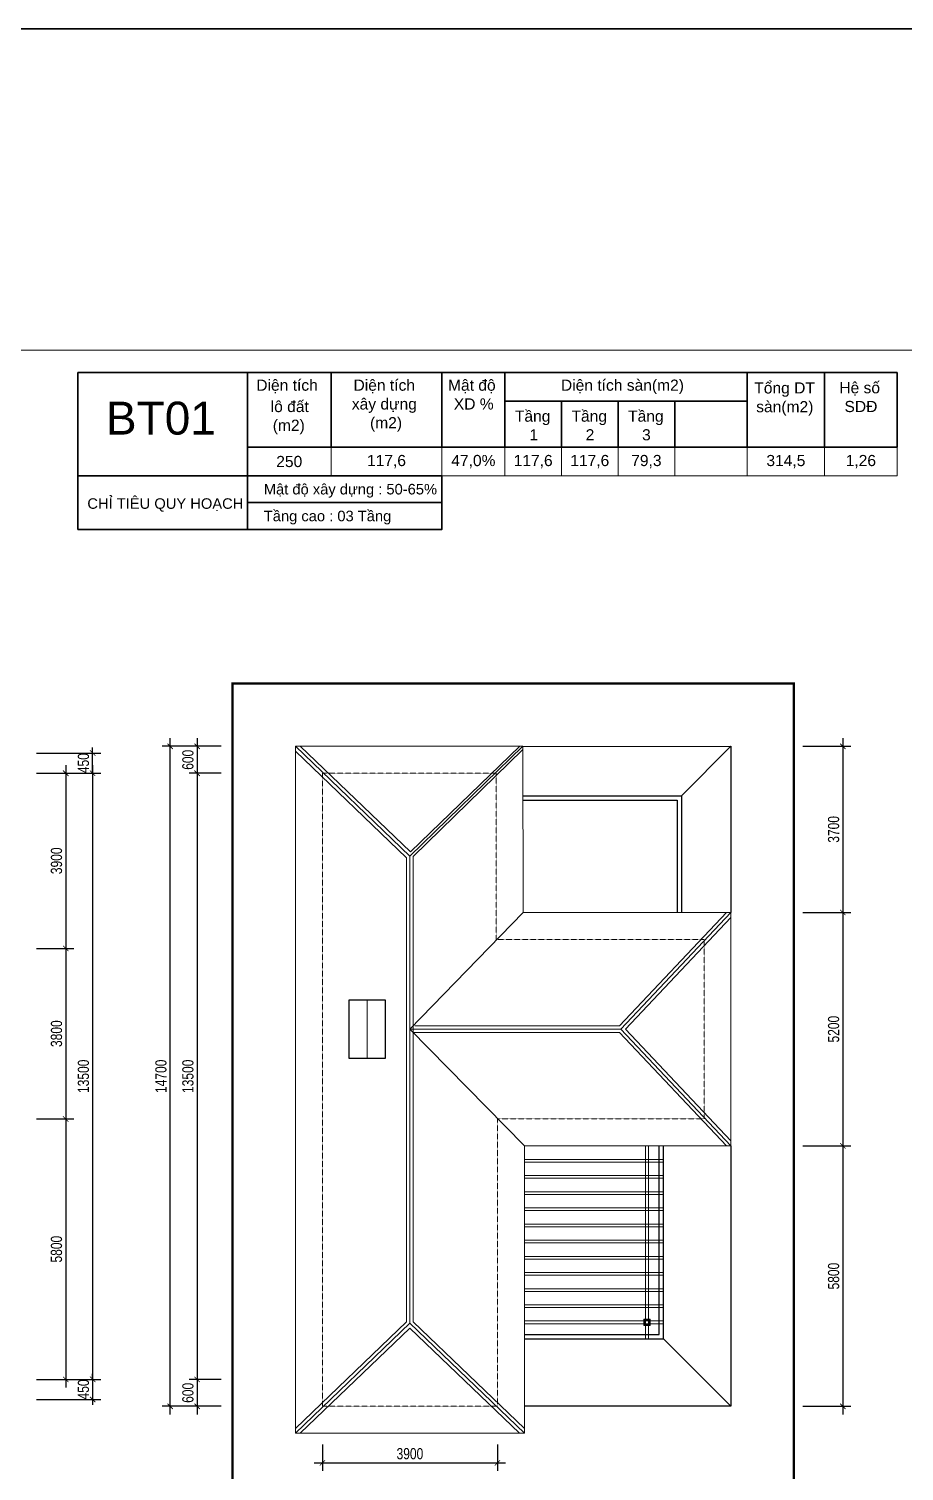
# Model space of a CAD drawing. Header units: millimetres. Extents: x 33748 to 451939, y -263262 to 62681.
# Drawn here: x 254251 to 273743, y 30556 to 62681 of the extents above; entities that cross this region are included whole.
import ezdxf
from ezdxf.enums import TextEntityAlignment as Align
from ezdxf.xclip import XClip

# ---------------------------------------------------------------- set-up
doc = ezdxf.new("R2010")
doc.units = ezdxf.units.MM
doc.header["$PDMODE"] = 98
doc.linetypes.add('CENTER', pattern=[50.8, 31.75, -6.35, 6.35, -6.35])
doc.linetypes.add('HIDDEN', pattern=[0.375, 0.25, -0.125])
doc.layers.get('Defpoints').update_dxf_attribs({"color": 202, "lineweight": 13})
for name, color, linetype, lineweight in [('-CENTER', 143, 'CENTER', 13), ('-CONCRETE', 1, 'Continuous', 35), ('-FURNITURE', 46, 'Continuous', 9), ('-HIDE', 3, 'HIDDEN', 13), ('-LINE1', 7, 'Continuous', 18), ('-RANH GIOI KHU DAT', 12, 'CENTER', 18), ('-TEXT', 7, 'Continuous', 15), ('-WALL', 4, 'Continuous', 35)]:
    doc.layers.add(name, color=color, linetype=linetype, lineweight=lineweight)
for name, color, linetype in [('-HATCH CONCRETE', 54, 'Continuous'), ('12. NET DIM', 9, 'Continuous'), ('13. NET HATCH', 252, 'Continuous')]:
    doc.layers.add(name, color=color, linetype=linetype)
doc.styles.add('1', font='arial.ttf')
doc.styles.add('AVANH', font='', dxfattribs={"width": 0.8})
doc.styles.get("Standard").update_dxf_attribs({"font": 'arial.ttf'})
doc.styles.get('AVANH').set_extended_font_data('.VnAvantH')
doc.dimstyles.new('C_100A3', dxfattribs={"dimscale": 100, "dimtxt": 2.5, "dimasz": 1.2, "dimexe": 1.8, "dimexo": 0, "dimgap": 0.75, "dimtad": 1, "dimdec": 0, "dimzin": 0, "dimdsep": 46, "dimtxsty": 'AVANH', "dimblk": 'ARCHTICK', "dimcen": 0, "dimdle": 1.8, "dimclrd": 256, "dimclre": 256, "dimclrt": 7, "dimadec": 0, "dimazin": 0, "dimtfac": 0.0001, "dimtdec": 0, "dimtix": 1, "dimtmove": 2, "dimatfit": 3, "dimldrblk": 'ARCHTICK', "dimfxl": 1.8, "dimtolj": 1, "dimtzin": 0, "dimarcsym": 0})

# ---------------------------------------------------------------- blocks, each defined once
blk = doc.blocks.new('A$C37A47670')
at = {"layer": '-WALL'}
for p, q in [((0, 1905), (16565, 1905)), ((0, 1905), (0, 0)), ((2134, 1905), (2134, 0)), ((4959, 1905), (4959, 0)), ((6565, 1905), (6565, 0)), ((12744, 1905), (12744, 0)), ((14715, 1905), (14715, 0)), ((16565, 1905), (16565, 0)), ((6565, 1180), (12744, 1180)), ((8008, 1180), (8008, 0)), ((9451, 1180), (9451, 0)), ((10894, 1180), (10894, 0)), ((0, 0), (16565, 0))]:
    blk.add_line(p, q, dxfattribs=at)
for s, height, p in [('Diện tích', 284.5, (227, 1443)), ('Diện tích', 284.5, (2706, 1443)), ('Mật độ', 284.5, (5115, 1443)), ('Diện tích sàn(m2)', 284.48, (7994, 1443)), ('Tổng DT', 284.5, (12923, 1373)), ('Hệ số', 284.5, (15091, 1378)), (' lô đất', 284.5, (484, 899)), ('xây dựng', 284.5, (2663, 964)), ('XD %%%', 284.5, (5263, 964)), ('sàn(m2)', 284.5, (12973, 894)), ('SDĐ', 284.5, (15223, 899)), ('(m2)', 284.5, (3127, 485)), ('Tầng', 284.5, (6820, 653)), ('Tầng', 284.5, (8263, 653)), ('Tầng', 284.5, (9706, 653)), ('(m2)', 284.5, (647, 420)), ('1', 284, (7192, 178)), ('2', 284, (8624, 178)), ('3', 284, (10063, 178))]:
    blk.add_text(s, height=height, dxfattribs=at).set_placement(p)
blk = doc.blocks.new('A$Cc865fbe0')
at = {"layer": '-WALL'}
for points in [[(0, 0), (3775, 0), (3775, 1194), (0, 1194)], [(3775, 597), (8107, 597), (8107, 1194), (3775, 1194)], [(3775, 0), (8107, 0), (8107, 597), (3775, 597)]]:
    blk.add_lwpolyline(points, close=True, dxfattribs=at)
for s, p in [('Mật độ xây dựng : 50-65%%%', (4141, 778)), ('CHỈ TIÊU QUY HOẠCH', (212, 458)), ('Tầng cao : 03 Tầng', (4141, 181))]:
    blk.add_text(s, height=234.37, dxfattribs=at).set_placement(p)
blk = doc.blocks.new('_ARCHTICK')
at = {"const_width": 0.15}
blk.add_lwpolyline([(-0.5, -0.5), (0.5, 0.5)], dxfattribs=at)
blk = doc.blocks.new('*D748')
at = {"layer": '12. NET DIM', "lineweight": -2, "transparency": 16777216}
for p, q in [((255072, 46281), (255072, 42021)), ((254424, 46101), (255252, 46101)), ((254424, 42201), (255252, 42201))]:
    blk.add_line(p, q, dxfattribs=at)
at = {"layer": 'Defpoints', "color": 0, "transparency": 16777216}
for p in [(254424, 46101), (254424, 42201), (255072, 42201)]:
    blk.add_point(p, dxfattribs=at)
at = {"layer": '12. NET DIM', "lineweight": -2, "transparency": 16777216, "xscale": 120, "yscale": 120, "zscale": 120}
for p, rotation in [((255072, 46101), 90), ((255072, 42201), 270)]:
    blk.add_blockref('_ARCHTICK', p, dxfattribs=dict(at, rotation=rotation))
at = {"layer": '12. NET DIM', "color": 7, "transparency": 16777216, "insert": (254867, 44151), "char_height": 250, "attachment_point": 5, "rotation": 90, "style": 'AVANH'}
blk.add_mtext('\\A1;3900', dxfattribs=at)
blk = doc.blocks.new('*D749')
at = {"layer": '12. NET DIM', "lineweight": -2, "transparency": 16777216}
for p, q in [((254424, 42201), (255252, 42201)), ((255072, 42381), (255072, 38221)), ((254424, 38401), (255252, 38401))]:
    blk.add_line(p, q, dxfattribs=at)
at = {"layer": 'Defpoints', "color": 0, "transparency": 16777216}
for p in [(254424, 42201), (254424, 38401), (255072, 38401)]:
    blk.add_point(p, dxfattribs=at)
at = {"layer": '12. NET DIM', "lineweight": -2, "transparency": 16777216, "xscale": 120, "yscale": 120, "zscale": 120}
for p, rotation in [((255072, 42201), 90), ((255072, 38401), 270)]:
    blk.add_blockref('_ARCHTICK', p, dxfattribs=dict(at, rotation=rotation))
at = {"layer": '12. NET DIM', "color": 7, "transparency": 16777216, "insert": (254867, 40301), "char_height": 250, "attachment_point": 5, "rotation": 90, "style": 'AVANH'}
blk.add_mtext('\\A1;3800', dxfattribs=at)
blk = doc.blocks.new('*D750')
at = {"layer": '12. NET DIM', "lineweight": -2, "transparency": 16777216}
for p, q in [((255072, 38581), (255072, 32421)), ((254424, 38401), (255252, 38401)), ((254424, 32601), (255252, 32601))]:
    blk.add_line(p, q, dxfattribs=at)
at = {"layer": 'Defpoints', "color": 0, "transparency": 16777216}
for p in [(254424, 38401), (254424, 32601), (255072, 32601)]:
    blk.add_point(p, dxfattribs=at)
at = {"layer": '12. NET DIM', "lineweight": -2, "transparency": 16777216, "xscale": 120, "yscale": 120, "zscale": 120}
for p, rotation in [((255072, 38401), 90), ((255072, 32601), 270)]:
    blk.add_blockref('_ARCHTICK', p, dxfattribs=dict(at, rotation=rotation))
at = {"layer": '12. NET DIM', "color": 7, "transparency": 16777216, "insert": (254867, 35501), "char_height": 250, "attachment_point": 5, "rotation": 90, "style": 'AVANH'}
blk.add_mtext('\\A1;5800', dxfattribs=at)
blk = doc.blocks.new('*D751')
at = {"layer": '12. NET DIM', "lineweight": -2, "transparency": 16777216}
for p, q in [((255672, 46281), (255672, 32421)), ((254424, 46101), (255852, 46101)), ((254424, 32601), (255852, 32601))]:
    blk.add_line(p, q, dxfattribs=at)
at = {"layer": 'Defpoints', "color": 0, "transparency": 16777216}
for p in [(254424, 46101), (254424, 32601), (255672, 32601)]:
    blk.add_point(p, dxfattribs=at)
at = {"layer": '12. NET DIM', "lineweight": -2, "transparency": 16777216, "xscale": 120, "yscale": 120, "zscale": 120}
for p, rotation in [((255672, 46101), 90), ((255672, 32601), 270)]:
    blk.add_blockref('_ARCHTICK', p, dxfattribs=dict(at, rotation=rotation))
at = {"layer": '12. NET DIM', "color": 7, "transparency": 16777216, "insert": (255467, 39351), "char_height": 250, "attachment_point": 5, "rotation": 90, "style": 'AVANH'}
blk.add_mtext('\\A1;13500', dxfattribs=at)
blk = doc.blocks.new('*T258')
at = {"layer": '-LINE1', "linetype": 'ByBlock', "lineweight": -2, "transparency": 16777216}
for p, q in [((0, 0), (176.96, 0)), ((0, 0), (0, -25.17)), ((16.05, 0), (16.05, -25.17)), ((34.58, 0), (34.58, -25.17)), ((59.1, 0), (59.1, -25.17)), ((73.04, 0), (73.04, -25.17)), ((85.57, 0), (85.57, -25.17)), ((98.09, 0), (98.09, -25.17)), ((110.62, 0), (110.62, -25.17)), ((126.68, 0), (126.68, -25.17)), ((143.79, 0), (143.79, -25.17)), ((159.84, 0), (159.84, -25.17)), ((176.96, 0), (176.96, -25.17)), ((0, -6.29), (176.96, -6.29)), ((0, -12.59), (176.96, -12.59)), ((0, -18.88), (176.96, -18.88)), ((0, -25.17), (176.96, -25.17))]:
    blk.add_line(p, q, dxfattribs=at)
at = {"layer": '-LINE1', "color": 0, "transparency": 16777216, "char_height": 2.4694}
for s, insert, width, attachment_point in [('{\\fArial|b1|i0|c0;M1 BT', (1.5, -4.79), 13.055, 7), ('{\\fArial|b0|i0|c0;250', (25.32, -3.15), 15.5244, 5), ('{\\fArial|b0|i0|c0;117,6', (46.84, -3.15), 21.5217, 5), ('{\\fArial|b0|i0|c0;47,0%', (66.07, -3.15), 10.9383, 5), ('{\\fArial|b0|i0|c0;117,6', (79.3, -3.15), 9.5272, 5), ('{\\fArial|b0|i0|c0;117,6', (91.83, -3.15), 9.5272, 5), ('{\\fArial|b0|i0|c0;79,3', (104.36, -3.15), 9.5272, 5), ('{\\fArial|b0|i0|c0;314,5', (135.23, -3.15), 14.1133, 5), ('{\\fArial|b0|i0|c0;1,26', (151.82, -3.15), 13.055, 5), ('{\\fArial|b1|i0|c0;49', (168.4, -3.15), 14.1133, 5), ('{\\fArial|b0|i0|c0;', (112.12, -4.79), 13.055, 7), ('{\\fArial|b1|i0|c0;M2 BT', (1.5, -11.09), 13.055, 7), ('{\\fArial|b0|i0|c0;328', (25.32, -9.44), 15.5244, 5), ('{\\fArial|b0|i0|c0;135,5', (46.84, -9.44), 21.5217, 5), ('{\\fArial|b0|i0|c0;41,3%', (66.07, -9.44), 10.9383, 5), ('{\\fArial|b0|i0|c0;135,5', (79.3, -9.44), 9.5272, 5), ('{\\fArial|b0|i0|c0;135,5', (91.83, -9.44), 9.5272, 5), ('{\\fArial|b0|i0|c0;92,6', (104.36, -9.44), 9.5272, 5), ('{\\fArial|b0|i0|c0;363,6', (135.23, -9.44), 14.1133, 5), ('{\\fArial|b0|i0|c0;1,11', (151.82, -9.44), 13.055, 5), ('{\\fArial|b1|i0|c0;6', (168.4, -9.44), 14.1133, 5), ('{\\fArial|b0|i0|c0;', (112.12, -11.09), 13.055, 7), ('{\\fArial|b1|i0|c0;M3 BT', (1.5, -17.38), 13.055, 7), ('{\\fArial|b0|i0|c0;242,5', (25.32, -15.73), 15.5244, 5), ('{\\fArial|b0|i0|c0;107,6', (46.84, -15.73), 21.5217, 5), ('{\\fArial|b0|i0|c0;44,4%', (66.07, -15.73), 10.9383, 5), ('{\\fArial|b0|i0|c0;107,6', (79.3, -15.73), 9.5272, 5), ('{\\fArial|b0|i0|c0;107,6', (91.83, -15.73), 9.5272, 5), ('{\\fArial|b0|i0|c0;78,4', (104.36, -15.73), 9.5272, 5), ('{\\fArial|b0|i0|c0;293,6', (135.23, -15.73), 14.1133, 5), ('{\\fArial|b0|i0|c0;1,21', (151.82, -15.73), 13.055, 5), ('{\\fArial|b1|i0|c0;2', (168.4, -15.73), 14.1133, 5), ('{\\fArial|b0|i0|c0;', (112.12, -17.38), 13.055, 7), ('{\\fArial|b1|i0|c0;M4 BT', (1.5, -23.67), 13.055, 7), ('{\\fArial|b0|i0|c0;367,5', (25.32, -22.02), 15.5244, 5), ('{\\fArial|b0|i0|c0;140', (46.84, -22.02), 21.5217, 5), ('{\\fArial|b0|i0|c0;38,1%', (66.07, -22.02), 10.9383, 5), ('{\\fArial|b0|i0|c0;140', (79.3, -22.02), 9.5272, 5), ('{\\fArial|b0|i0|c0;134', (91.83, -22.02), 9.5272, 5), ('{\\fArial|b0|i0|c0;87', (104.36, -22.02), 9.5272, 5), ('{\\fArial|b0|i0|c0;361', (135.23, -22.02), 14.1133, 5), ('{\\fArial|b0|i0|c0;0,98', (151.82, -22.02), 13.055, 5), ('{\\fArial|b1|i0|c0;2', (168.4, -22.02), 14.1133, 5), ('{\\fArial|b0|i0|c0;', (112.12, -23.67), 13.055, 7)]:
    blk.add_mtext(s, dxfattribs=dict(at, insert=insert, width=width, attachment_point=attachment_point))
blk = doc.blocks.new('Bang tk')
blk.add_blockref('*T258', (0, 25.17))
blk = doc.blocks.new('*D757')
at = {"layer": '12. NET DIM', "lineweight": -2, "transparency": 16777216}
for p, q in [((258537, 46701), (257818, 46701)), ((257998, 46881), (257998, 45921)), ((258537, 46101), (257818, 46101))]:
    blk.add_line(p, q, dxfattribs=at)
at = {"layer": 'Defpoints', "color": 0, "transparency": 16777216}
for p in [(258537, 46701), (257998, 46101), (258537, 46101)]:
    blk.add_point(p, dxfattribs=at)
at = {"layer": '12. NET DIM', "lineweight": -2, "transparency": 16777216, "xscale": 120, "yscale": 120, "zscale": 120}
for p, rotation in [((257998, 46701), 90), ((257998, 46101), 270)]:
    blk.add_blockref('_ARCHTICK', p, dxfattribs=dict(at, rotation=rotation))
at = {"layer": '12. NET DIM', "color": 7, "transparency": 16777216, "insert": (257794, 46401), "char_height": 250, "attachment_point": 5, "rotation": 90, "style": 'AVANH'}
blk.add_mtext('\\A1;600', dxfattribs=at)
blk = doc.blocks.new('*D758')
at = {"layer": '12. NET DIM', "lineweight": -2, "transparency": 16777216}
for p, q in [((257998, 46281), (257998, 32421)), ((258537, 46101), (257818, 46101)), ((258537, 32601), (257818, 32601))]:
    blk.add_line(p, q, dxfattribs=at)
at = {"layer": 'Defpoints', "color": 0, "transparency": 16777216}
for p in [(258537, 46101), (257998, 32601), (258537, 32601)]:
    blk.add_point(p, dxfattribs=at)
at = {"layer": '12. NET DIM', "lineweight": -2, "transparency": 16777216, "xscale": 120, "yscale": 120, "zscale": 120}
for p, rotation in [((257998, 46101), 90), ((257998, 32601), 270)]:
    blk.add_blockref('_ARCHTICK', p, dxfattribs=dict(at, rotation=rotation))
at = {"layer": '12. NET DIM', "color": 7, "transparency": 16777216, "insert": (257794, 39351), "char_height": 250, "attachment_point": 5, "rotation": 90, "style": 'AVANH'}
blk.add_mtext('\\A1;13500', dxfattribs=at)
blk = doc.blocks.new('*D759')
at = {"layer": '12. NET DIM', "lineweight": -2, "transparency": 16777216}
for p, q in [((257998, 32781), (257998, 31821)), ((258537, 32601), (257818, 32601)), ((258537, 32001), (257818, 32001))]:
    blk.add_line(p, q, dxfattribs=at)
at = {"layer": 'Defpoints', "color": 0, "transparency": 16777216}
for p in [(258537, 32601), (257998, 32001), (258537, 32001)]:
    blk.add_point(p, dxfattribs=at)
at = {"layer": '12. NET DIM', "lineweight": -2, "transparency": 16777216, "xscale": 120, "yscale": 120, "zscale": 120}
for p, rotation in [((257998, 32601), 90), ((257998, 32001), 270)]:
    blk.add_blockref('_ARCHTICK', p, dxfattribs=dict(at, rotation=rotation))
at = {"layer": '12. NET DIM', "color": 7, "transparency": 16777216, "insert": (257794, 32301), "char_height": 250, "attachment_point": 5, "rotation": 90, "style": 'AVANH'}
blk.add_mtext('\\A1;600', dxfattribs=at)
blk = doc.blocks.new('*D760')
at = {"layer": '12. NET DIM', "lineweight": -2, "transparency": 16777216}
for p, q in [((258537, 46701), (257218, 46701)), ((257398, 31821), (257398, 46881)), ((258537, 32001), (257218, 32001))]:
    blk.add_line(p, q, dxfattribs=at)
at = {"layer": 'Defpoints', "color": 0, "transparency": 16777216}
for p in [(257398, 46701), (258537, 46701), (258537, 32001)]:
    blk.add_point(p, dxfattribs=at)
at = {"layer": '12. NET DIM', "lineweight": -2, "transparency": 16777216, "xscale": 120, "yscale": 120, "zscale": 120}
for p, rotation in [((257398, 46701), 90), ((257398, 32001), 270)]:
    blk.add_blockref('_ARCHTICK', p, dxfattribs=dict(at, rotation=rotation))
at = {"layer": '12. NET DIM', "color": 7, "transparency": 16777216, "insert": (257194, 39351), "char_height": 250, "attachment_point": 5, "rotation": 90, "style": 'AVANH'}
blk.add_mtext('\\A1;14700', dxfattribs=at)
blk = doc.blocks.new('*D761')
at = {"layer": '12. NET DIM', "lineweight": -2, "transparency": 16777216}
for p, q in [((254424, 32601), (255852, 32601)), ((255672, 32601), (255672, 32721)), ((255672, 32601), (255672, 32151)), ((254424, 32151), (255852, 32151)), ((255672, 32151), (255672, 32031))]:
    blk.add_line(p, q, dxfattribs=at)
at = {"layer": 'Defpoints', "color": 0, "transparency": 16777216}
for p in [(254424, 32601), (254424, 32151), (255672, 32151)]:
    blk.add_point(p, dxfattribs=at)
at = {"layer": '12. NET DIM', "lineweight": -2, "transparency": 16777216, "xscale": 120, "yscale": 120, "zscale": 120}
for p, rotation in [((255672, 32601), 270), ((255672, 32151), 90)]:
    blk.add_blockref('_ARCHTICK', p, dxfattribs=dict(at, rotation=rotation))
at = {"layer": '12. NET DIM', "color": 7, "transparency": 16777216, "insert": (255467, 32376), "char_height": 250, "attachment_point": 5, "rotation": 90, "style": 'AVANH'}
blk.add_mtext('\\A1;450', dxfattribs=at)
blk = doc.blocks.new('*D762')
at = {"layer": '12. NET DIM', "lineweight": -2, "transparency": 16777216}
for p, q in [((255672, 46551), (255672, 46671)), ((254424, 46551), (255852, 46551)), ((255672, 46101), (255672, 46551)), ((254424, 46101), (255852, 46101)), ((255672, 46101), (255672, 45981))]:
    blk.add_line(p, q, dxfattribs=at)
at = {"layer": 'Defpoints', "color": 0, "transparency": 16777216}
for p in [(254424, 46551), (255672, 46551), (254424, 46101)]:
    blk.add_point(p, dxfattribs=at)
at = {"layer": '12. NET DIM', "lineweight": -2, "transparency": 16777216, "xscale": 120, "yscale": 120, "zscale": 120}
for p, rotation in [((255672, 46551), 270), ((255672, 46101), 90)]:
    blk.add_blockref('_ARCHTICK', p, dxfattribs=dict(at, rotation=rotation))
at = {"layer": '12. NET DIM', "color": 7, "transparency": 16777216, "insert": (255467, 46326), "char_height": 250, "attachment_point": 5, "rotation": 90, "style": 'AVANH'}
blk.add_mtext('\\A1;450', dxfattribs=at)
blk = doc.blocks.new('*D763')
at = {"layer": '12. NET DIM', "lineweight": -2, "transparency": 16777216}
for p, q in [((271486, 46701), (272557, 46701)), ((272377, 46881), (272377, 42821)), ((271486, 43001), (272557, 43001))]:
    blk.add_line(p, q, dxfattribs=at)
at = {"layer": 'Defpoints', "color": 0, "transparency": 16777216}
for p in [(271486, 46701), (271486, 43001), (272377, 43001)]:
    blk.add_point(p, dxfattribs=at)
at = {"layer": '12. NET DIM', "lineweight": -2, "transparency": 16777216, "xscale": 120, "yscale": 120, "zscale": 120}
for p, rotation in [((272377, 46701), 90), ((272377, 43001), 270)]:
    blk.add_blockref('_ARCHTICK', p, dxfattribs=dict(at, rotation=rotation))
at = {"layer": '12. NET DIM', "color": 7, "transparency": 16777216, "insert": (272173, 44851), "char_height": 250, "attachment_point": 5, "rotation": 90, "style": 'AVANH'}
blk.add_mtext('\\A1;3700', dxfattribs=at)
blk = doc.blocks.new('*D764')
at = {"layer": '12. NET DIM', "lineweight": -2, "transparency": 16777216}
for p, q in [((272377, 43181), (272377, 37621)), ((271486, 43001), (272557, 43001)), ((271486, 37801), (272557, 37801))]:
    blk.add_line(p, q, dxfattribs=at)
at = {"layer": 'Defpoints', "color": 0, "transparency": 16777216}
for p in [(271486, 43001), (271486, 37801), (272377, 37801)]:
    blk.add_point(p, dxfattribs=at)
at = {"layer": '12. NET DIM', "lineweight": -2, "transparency": 16777216, "xscale": 120, "yscale": 120, "zscale": 120}
for p, rotation in [((272377, 43001), 90), ((272377, 37801), 270)]:
    blk.add_blockref('_ARCHTICK', p, dxfattribs=dict(at, rotation=rotation))
at = {"layer": '12. NET DIM', "color": 7, "transparency": 16777216, "insert": (272173, 40401), "char_height": 250, "attachment_point": 5, "rotation": 90, "style": 'AVANH'}
blk.add_mtext('\\A1;5200', dxfattribs=at)
blk = doc.blocks.new('*D765')
at = {"layer": '12. NET DIM', "lineweight": -2, "transparency": 16777216}
for p, q in [((272377, 37981), (272377, 31821)), ((271486, 37801), (272557, 37801)), ((271486, 32001), (272557, 32001))]:
    blk.add_line(p, q, dxfattribs=at)
at = {"layer": 'Defpoints', "color": 0, "transparency": 16777216}
for p in [(271486, 37801), (271486, 32001), (272377, 32001)]:
    blk.add_point(p, dxfattribs=at)
at = {"layer": '12. NET DIM', "lineweight": -2, "transparency": 16777216, "xscale": 120, "yscale": 120, "zscale": 120}
for p, rotation in [((272377, 37801), 90), ((272377, 32001), 270)]:
    blk.add_blockref('_ARCHTICK', p, dxfattribs=dict(at, rotation=rotation))
at = {"layer": '12. NET DIM', "color": 7, "transparency": 16777216, "insert": (272173, 34901), "char_height": 250, "attachment_point": 5, "rotation": 90, "style": 'AVANH'}
blk.add_mtext('\\A1;5800', dxfattribs=at)
blk = doc.blocks.new('*D797')
at = {"layer": '-HATCH CONCRETE', "lineweight": -2, "transparency": 16777216}
for p, q in [((260787, 31152), (260787, 30560)), ((264687, 31152), (264687, 30560)), ((260607, 30740), (264867, 30740))]:
    blk.add_line(p, q, dxfattribs=at)
at = {"layer": 'Defpoints', "color": 0, "transparency": 16777216}
for p in [(260787, 31152), (264687, 31152), (264687, 30740)]:
    blk.add_point(p, dxfattribs=at)
at = {"layer": '-HATCH CONCRETE', "lineweight": -2, "transparency": 16777216, "xscale": 120, "yscale": 120, "zscale": 120, "rotation": 180}
blk.add_blockref('_ARCHTICK', (260787, 30740), dxfattribs=at)
at = {"layer": '-HATCH CONCRETE', "lineweight": -2, "transparency": 16777216, "xscale": 120, "yscale": 120, "zscale": 120}
blk.add_blockref('_ARCHTICK', (264687, 30740), dxfattribs=at)
at = {"layer": '-HATCH CONCRETE', "color": 7, "transparency": 16777216, "insert": (262737, 30944), "char_height": 250, "attachment_point": 5, "style": 'AVANH'}
blk.add_mtext('\\A1;3900', dxfattribs=at)
blk = doc.blocks.new('ARCHTICK')
at = {"color": 0, "linetype": 'ByBlock', "const_width": 0.15}
blk.add_lwpolyline([(-0.5, -0.5), (0.5, 0.5)], dxfattribs=at)

msp = doc.modelspace()

# ---------------------------------------------------------------- linework, layer by layer
at = {"layer": '-CONCRETE', "color": 1}
msp.add_lwpolyline([(123413.8, 62681.4), (451939.1, 62681.4), (451939.1, 10302.6), (123413.8, 10302.6)], close=True, dxfattribs=at)
at = {"layer": '-FURNITURE'}
for points in [[(268046.5, 37800.8), (268046.5, 33500.8), (267986.5, 33500.8), (267986.5, 37800.8)], [(265286.8, 37500.8), (268386.5, 37500.8), (268386.5, 37440.8), (265286.8, 37440.8)], [(265286.8, 37140.8), (268386.5, 37140.8), (268386.5, 37080.8), (265286.8, 37080.8)], [(265286.8, 36780.8), (268386.5, 36780.8), (268386.5, 36720.8), (265286.8, 36720.8)], [(265286.8, 36420.8), (268386.5, 36420.8), (268386.5, 36360.8), (265286.8, 36360.8)], [(265286.8, 36060.8), (268386.5, 36060.8), (268386.5, 36000.8), (265286.8, 36000.8)], [(265286.8, 35700.8), (268386.5, 35700.8), (268386.5, 35640.8), (265286.8, 35640.8)], [(265286.8, 35340.8), (268386.5, 35340.8), (268386.5, 35280.8), (265286.8, 35280.8)], [(265286.8, 34980.8), (268386.5, 34980.8), (268386.5, 34920.8), (265286.8, 34920.8)], [(265286.8, 34620.8), (268386.5, 34620.8), (268386.5, 34560.8), (265286.8, 34560.8)], [(265286.8, 34260.8), (268386.5, 34260.8), (268386.5, 34200.8), (265286.8, 34200.8)], [(265286.8, 33900.8), (268386.5, 33900.8), (268386.5, 33840.8), (265286.8, 33840.8)], [(267946.5, 33800.8), (268086.5, 33800.8), (268086.5, 33940.8), (267946.5, 33940.8)], [(267957.8, 33812.2), (268075.1, 33812.2), (268075.1, 33929.4), (267957.8, 33929.4)]]:
    msp.add_lwpolyline(points, close=True, dxfattribs=at)
at = {"layer": '-HATCH CONCRETE'}
msp.add_lwpolyline([(261386.8, 41050.8), (262186.8, 41050.8), (262186.8, 39750.8), (261386.8, 39750.8)], close=True, dxfattribs=at)
at = {"layer": '-HIDE', "ltscale": 5}
for p, q in [((260786.8, 32000.8), (260786.8, 46101.1)), ((269286.5, 38400.8), (269286.5, 42400.8)), ((264686.8, 38400.8), (264686.8, 32000.8)), ((264686.8, 38400.8), (269286.5, 38400.8)), ((264686.8, 32000.8), (260786.8, 32000.8))]:
    msp.add_line(p, q, dxfattribs=at)
msp.add_lwpolyline([(269286.5, 42400.8), (264660.6, 42400.8), (264660.6, 46101.1), (260786.8, 46101.1)], dxfattribs=at)
at = {"layer": '-LINE1'}
for p, q in [((260186.8, 31400.8), (260186.8, 46701.1)), ((265254, 46701.1), (260186.8, 46701.1)), ((260186.8, 46701.1), (262736.8, 44251.1)), ((260186.8, 46595), (262661.8, 44220)), ((265256, 43000.8), (265254, 46701.1)), ((262661.8, 44220), (262661.8, 33881.9)), ((262736.8, 44251.1), (262736.8, 33850.8)), ((269886.5, 43000.8), (265256, 43000.8)), ((267436.5, 40400.8), (269886.5, 43000.8)), ((267539.5, 40400.8), (269886.5, 42891.4)), ((269886.5, 37800.8), (269886.5, 43000.8)), ((262736.8, 40400.8), (265286.8, 37800.8)), ((267436.5, 40400.8), (269886.5, 37800.8)), ((267539.5, 40400.8), (269886.5, 37910.1)), ((265286.8, 37800.8), (265286.8, 31400.8)), ((265286.8, 37800.8), (269886.5, 37800.8)), ((262661.8, 33881.9), (260186.8, 31506.9)), ((265286.8, 31400.8), (260186.8, 31400.8))]:
    msp.add_line(p, q, dxfattribs=at)
for points in [[(260292.9, 46701.1), (262746.8, 44347.2), (265183.7, 46700.9)], [(262736.8, 44251.1), (265254, 46701.1)], [(265286.8, 31506.9), (262811.8, 33881.9), (262811.8, 44244.6), (265254.2, 46629.9)], [(265256, 43000.8), (262736.8, 40400.8)], [(269783.4, 43000.8), (267404.1, 40475.8), (262845, 40475.8)], [(261786.8, 41050.8), (261786.8, 39750.8)], [(267436.5, 40400.8), (262736.8, 40400.8)], [(269783.4, 37800.8), (267404.1, 40325.8), (262807.5, 40325.8)], [(265286.8, 31400.8), (262736.8, 33850.8), (260186.8, 31400.8)], [(265180.7, 31400.8), (262736.8, 33744.7), (260292.9, 31400.8)]]:
    msp.add_lwpolyline(points, dxfattribs=at)
msp.add_lwpolyline([(261386.8, 39750.8), (262186.8, 39750.8), (262186.8, 41050.8), (261386.8, 41050.8)], close=True, dxfattribs=at)
at = {"layer": '-RANH GIOI KHU DAT', "linetype": 'HIDDEN', "ltscale": 10, "const_width": 50}
msp.add_lwpolyline([(258786.8, 28100.8), (271286.8, 28100.8), (271286.8, 48100.8), (258786.8, 48100.8)], close=True, dxfattribs=at)
at = {"layer": '-WALL'}
msp.add_lwpolyline([(259117.4, 55024.6), (255342, 55024.6), (255342, 52727.3), (259117.4, 52727.3)], close=True, dxfattribs=at)
at = {"layer": '13. NET HATCH', "color": 250}
for p, q in [((265256, 46699.2), (269886.5, 46701.1)), ((269886.5, 46701.1), (269886.5, 43000.8)), ((269886.5, 37800.8), (269886.5, 32000.8)), ((269886.5, 32000.8), (265286.8, 32000.8))]:
    msp.add_line(p, q, dxfattribs=at)
for points in [[(268786.5, 45601.1), (269886.5, 46701.1)], [(265256, 45599.2), (268786.5, 45601.1), (268786.5, 43000.8)], [(265256, 45499.2), (268686.5, 45501.1), (268686.5, 43000.8)], [(265286.8, 33600.8), (268286.5, 33600.8), (268286.5, 37800.8)], [(265286.8, 33500.8), (268386.5, 33500.8), (268386.5, 37800.8)], [(268386.5, 33500.8), (269886.5, 32000.8)]]:
    msp.add_lwpolyline(points, dxfattribs=at)
at = {"layer": 'Defpoints'}
msp.add_lwpolyline([(274085.9, 22260.6), (274085.9, 55524.6), (227045.9, 55524.6), (227045.9, 22260.6)], close=True, dxfattribs=at)

# ---------------------------------------------------------------- block references
at = {"layer": '-CENTER'}
msp.add_blockref('A$Cc865fbe0', (255342, 51532.9), dxfattribs=at)
at = {"layer": '-TEXT'}
ref = msp.add_blockref('Bang tk', (257501.9, 50827.8), dxfattribs=dict(at, xscale=100.6227567843635, yscale=100.6227567843635, zscale=100.6227567843635))
XClip(ref).set_block_clipping_path([(16.055, 18.8777777778), (159.8444444444, 25.1703703704)])
at = {"layer": '-WALL', "xscale": 0.8734614304198234, "yscale": 0.8734614304198234, "zscale": 0.8734614304198234}
msp.add_blockref('A$C37A47670', (259117.4, 53360.5), dxfattribs=at)

# ---------------------------------------------------------------- texts
at = {"layer": '-TEXT', "color": 4, "style": '1'}
msp.add_text('BT01', height=733.71, dxfattribs=at).set_placement((257192.2, 53423.6), align=Align.BOTTOM_CENTER)

# ---------------------------------------------------------------- dimensions: what is measured, and where the dimension line sits
at = {"layer": '-HATCH CONCRETE'}
dim = msp.add_linear_dim(base=(264686.8, 30740), p1=(260786.8, 31151.8), p2=(264686.8, 31151.8), dimstyle='C_100A3', override={"dimldrblk": 'ARCHTICK'}, dxfattribs=at)
dim.commit()
dim.dimension.update_dxf_attribs({"geometry": '*D797', "text_midpoint": (262736.8, 30944.3)})
at = {"layer": '12. NET DIM'}
for base, p1, p2, picture, middle in [((255671.7, 46551.1), (254423.6, 46101.1), (254423.6, 46551.1), '*D762', (255467.4, 46326.1)), ((257398.1, 46701.1), (258536.7, 32000.8), (258536.7, 46701.1), '*D760', (257193.8, 39350.9)), ((257998.1, 46101.1), (258536.7, 46701.1), (258536.7, 46101.1), '*D757', (257793.8, 46401.1)), ((272376.8, 43000.8), (271486.5, 46701.1), (271486.5, 43000.8), '*D763', (272172.5, 44850.9)), ((255071.7, 42200.8), (254423.6, 46101.1), (254423.6, 42200.8), '*D748', (254867.4, 44150.9)), ((255671.7, 32600.8), (254423.6, 46101.1), (254423.6, 32600.8), '*D751', (255467.4, 39350.9)), ((257998.1, 32600.8), (258536.7, 46101.1), (258536.7, 32600.8), '*D758', (257793.8, 39350.9)), ((272376.8, 37800.8), (271486.5, 43000.8), (271486.5, 37800.8), '*D764', (272172.5, 40400.8)), ((255071.7, 38400.8), (254423.6, 42200.8), (254423.6, 38400.8), '*D749', (254867.4, 40300.8)), ((255071.7, 32600.8), (254423.6, 38400.8), (254423.6, 32600.8), '*D750', (254867.4, 35500.8)), ((272376.8, 32000.8), (271486.5, 37800.8), (271486.5, 32000.8), '*D765', (272172.5, 34900.8)), ((257998.1, 32000.8), (258536.7, 32600.8), (258536.7, 32000.8), '*D759', (257793.8, 32300.8)), ((255671.7, 32150.8), (254423.6, 32600.8), (254423.6, 32150.8), '*D761', (255467.4, 32375.8))]:
    dim = msp.add_linear_dim(base=base, p1=p1, p2=p2, angle=90, dimstyle='C_100A3', dxfattribs=at)
    dim.commit()
    dim.dimension.update_dxf_attribs({"geometry": picture, "text_midpoint": middle})

doc.saveas('drawing.dxf')
